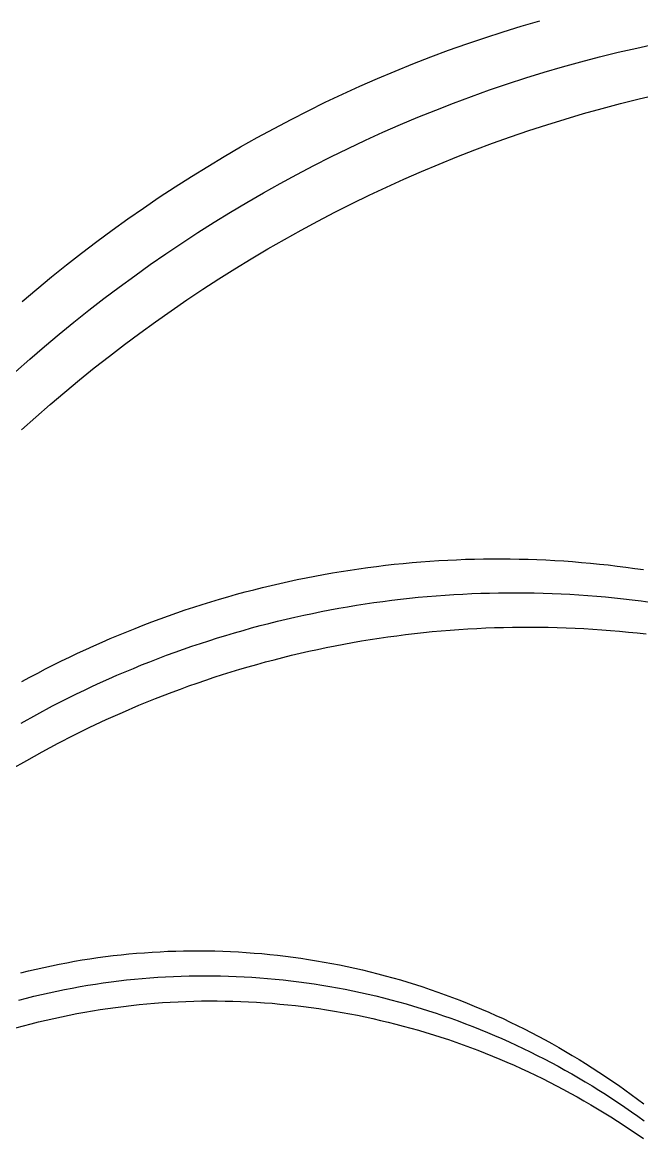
# Model space of a CAD drawing. Header units: millimetres. Extents: x -574 to 574, y 0 to 1996.
# Drawn here: x 19.57 to 40.32, y 22.54 to 59.93 of the extents above; entities that cross this region are included whole.
import ezdxf

# ---------------------------------------------------------------- set-up
doc = ezdxf.new("R2010")
doc.units = ezdxf.units.MM

msp = doc.modelspace()

# ---------------------------------------------------------------- linework, layer by layer
for points in [[(19.572, 50.582), (20.061, 50.997), (20.555, 51.406), (21.054, 51.807), (21.559, 52.203), (22.069, 52.591), (22.585, 52.972), (23.105, 53.346), (23.631, 53.714), (24.161, 54.074), (24.696, 54.426), (25.237, 54.771), (25.782, 55.109), (26.331, 55.439), (26.885, 55.761), (27.444, 56.076), (28.007, 56.382), (28.574, 56.681), (29.145, 56.972), (29.721, 57.254), (30.3, 57.529), (30.884, 57.795), (31.471, 58.052), (32.061, 58.301), (32.655, 58.542), (33.253, 58.774), (33.854, 58.998), (34.458, 59.212), (35.065, 59.418), (35.675, 59.615), (36.288, 59.803), (36.903, 59.982)], [(19.347, 48.229), (19.827, 48.654), (20.312, 49.072), (20.803, 49.485), (21.3, 49.89), (21.801, 50.29), (22.308, 50.682), (22.82, 51.068), (23.337, 51.447), (23.859, 51.819), (24.386, 52.184), (24.918, 52.542), (25.454, 52.893), (25.996, 53.236), (26.542, 53.572), (27.092, 53.901), (27.647, 54.221), (28.206, 54.535), (28.77, 54.84), (29.338, 55.138), (29.91, 55.428), (30.485, 55.709), (31.065, 55.983), (31.649, 56.249), (32.236, 56.506), (32.827, 56.755), (33.421, 56.996), (34.018, 57.228), (34.619, 57.451), (35.223, 57.667), (35.83, 57.873), (36.439, 58.071), (37.052, 58.26), (37.667, 58.441), (38.285, 58.612), (38.905, 58.775), (39.527, 58.928), (40.152, 59.073), (40.778, 59.209)], [(19.544, 46.28), (20.022, 46.708), (20.505, 47.13), (20.993, 47.545), (21.487, 47.954), (21.985, 48.357), (22.489, 48.754), (22.998, 49.143), (23.512, 49.527), (24.031, 49.903), (24.554, 50.273), (25.083, 50.635), (25.616, 50.991), (26.154, 51.34), (26.697, 51.681), (27.244, 52.015), (27.795, 52.342), (28.351, 52.661), (28.911, 52.973), (29.476, 53.277), (30.044, 53.574), (30.617, 53.862), (31.193, 54.143), (31.773, 54.416), (32.357, 54.681), (32.944, 54.938), (33.535, 55.186), (34.129, 55.427), (34.727, 55.659), (35.327, 55.883), (35.931, 56.098), (36.538, 56.305), (37.148, 56.503), (37.76, 56.693), (38.375, 56.875), (38.992, 57.047), (39.612, 57.211), (40.234, 57.366), (40.858, 57.512)], [(19.561, 37.853), (19.824, 37.996), (20.088, 38.137), (20.353, 38.275), (20.62, 38.41), (20.887, 38.544), (21.156, 38.675), (21.427, 38.803), (21.698, 38.93), (21.97, 39.053), (22.243, 39.175), (22.518, 39.294), (22.794, 39.41), (23.07, 39.524), (23.348, 39.636), (23.626, 39.745), (23.906, 39.851), (24.186, 39.955), (24.468, 40.057), (24.75, 40.156), (25.033, 40.252), (25.317, 40.346), (25.602, 40.437), (25.888, 40.526), (26.174, 40.612), (26.461, 40.696), (26.749, 40.776), (27.038, 40.855), (27.327, 40.931), (27.618, 41.004), (27.908, 41.074), (28.2, 41.142), (28.492, 41.207), (28.784, 41.27), (29.077, 41.33), (29.371, 41.387), (29.665, 41.441), (29.96, 41.493), (30.255, 41.543), (30.55, 41.589), (30.846, 41.633), (31.142, 41.674), (31.439, 41.712), (31.736, 41.748), (32.033, 41.781), (32.331, 41.812), (32.629, 41.839), (32.927, 41.864), (33.225, 41.886), (33.524, 41.906), (33.822, 41.922), (34.121, 41.936), (34.42, 41.948), (34.719, 41.956), (35.018, 41.962), (35.317, 41.965), (35.616, 41.965), (35.916, 41.963), (36.215, 41.958), (36.514, 41.95), (36.813, 41.94), (37.112, 41.926), (37.41, 41.91), (37.709, 41.892), (38.007, 41.87), (38.305, 41.846), (38.603, 41.819), (38.901, 41.79), (39.198, 41.758), (39.495, 41.723), (39.792, 41.685), (40.089, 41.645), (40.385, 41.602)], [(19.53, 36.466), (20.054, 36.756), (20.583, 37.036), (21.116, 37.307), (21.384, 37.439), (21.654, 37.569), (21.925, 37.696), (22.196, 37.821), (22.469, 37.944), (22.743, 38.064), (23.018, 38.182), (23.294, 38.297), (23.571, 38.41), (23.849, 38.52), (24.128, 38.628), (24.408, 38.733), (24.689, 38.836), (24.971, 38.937), (25.254, 39.035), (25.537, 39.13), (25.822, 39.223), (26.107, 39.314), (26.393, 39.401), (26.679, 39.487), (26.967, 39.569), (27.255, 39.65), (27.544, 39.727), (27.834, 39.802), (28.124, 39.875), (28.415, 39.944), (28.706, 40.012), (28.998, 40.076), (29.291, 40.138), (29.584, 40.198), (29.878, 40.254), (30.172, 40.308), (30.467, 40.36), (30.762, 40.408), (31.057, 40.455), (31.353, 40.498), (31.65, 40.539), (31.946, 40.577), (32.243, 40.613), (32.541, 40.645), (32.838, 40.675), (33.136, 40.703), (33.434, 40.728), (33.733, 40.75), (34.031, 40.769), (34.33, 40.786), (34.629, 40.8), (34.928, 40.811), (35.227, 40.82), (35.526, 40.826), (35.825, 40.829), (36.124, 40.83), (36.423, 40.828), (36.722, 40.823), (37.021, 40.815), (37.32, 40.805), (37.619, 40.792), (37.918, 40.777), (38.216, 40.759), (38.515, 40.738), (38.813, 40.714), (39.111, 40.688), (39.409, 40.659), (39.706, 40.628), (40.003, 40.594), (40.3, 40.557), (40.597, 40.517)], [(19.202, 34.915), (19.72, 35.215), (20.242, 35.506), (20.77, 35.788), (21.303, 36.06), (21.84, 36.324), (22.381, 36.578), (22.927, 36.823), (23.477, 37.058), (24.031, 37.284), (24.589, 37.5), (24.87, 37.604), (25.151, 37.706), (25.433, 37.805), (25.716, 37.902), (26, 37.997), (26.284, 38.089), (26.57, 38.178), (26.856, 38.265), (27.143, 38.349), (27.431, 38.431), (27.719, 38.511), (28.008, 38.587), (28.298, 38.662), (28.589, 38.733), (28.88, 38.802), (29.171, 38.869), (29.464, 38.933), (29.756, 38.994), (30.05, 39.053), (30.344, 39.109), (30.638, 39.162), (30.933, 39.213), (31.228, 39.262), (31.523, 39.307), (31.819, 39.35), (32.116, 39.391), (32.413, 39.429), (32.71, 39.464), (33.007, 39.496), (33.305, 39.526), (33.603, 39.553), (33.901, 39.578), (34.199, 39.6), (34.498, 39.619), (34.796, 39.636), (35.095, 39.65), (35.394, 39.661), (35.693, 39.67), (35.992, 39.676), (36.291, 39.679), (36.59, 39.68), (36.89, 39.678), (37.189, 39.673), (37.488, 39.666), (37.787, 39.656), (38.086, 39.644), (38.384, 39.628), (38.683, 39.611), (38.981, 39.59), (39.28, 39.567), (39.578, 39.541), (39.875, 39.513), (40.173, 39.482), (40.47, 39.448)], [(19.522, 28.102), (19.777, 28.165), (20.032, 28.225), (20.289, 28.283), (20.546, 28.338), (20.803, 28.39), (21.061, 28.439), (21.32, 28.485), (21.579, 28.529), (21.838, 28.569), (22.098, 28.607), (22.358, 28.642), (22.619, 28.674), (22.88, 28.704), (23.141, 28.73), (23.403, 28.754), (23.665, 28.774), (23.927, 28.792), (24.189, 28.807), (24.451, 28.819), (24.714, 28.829), (24.977, 28.835), (25.239, 28.838), (25.502, 28.839), (25.764, 28.837), (26.027, 28.832), (26.29, 28.824), (26.552, 28.813), (26.814, 28.799), (27.076, 28.783), (27.338, 28.763), (27.6, 28.741), (27.862, 28.716), (28.123, 28.688), (28.384, 28.657), (28.644, 28.624), (28.904, 28.587), (29.164, 28.548), (29.423, 28.506), (29.682, 28.461), (29.94, 28.413), (30.198, 28.362), (30.455, 28.309), (30.712, 28.253), (30.968, 28.194), (31.223, 28.133), (31.478, 28.068), (31.732, 28.001), (31.985, 27.931), (32.237, 27.859), (32.489, 27.783), (32.74, 27.705), (32.99, 27.625), (33.239, 27.541), (33.487, 27.455), (33.734, 27.367), (33.98, 27.275), (34.226, 27.181), (34.47, 27.085), (34.713, 26.986), (34.955, 26.884), (35.197, 26.78), (35.436, 26.673), (35.675, 26.564), (35.913, 26.452), (36.149, 26.338), (36.385, 26.221), (36.619, 26.102), (36.851, 25.98), (37.083, 25.856), (37.313, 25.729), (37.542, 25.6), (37.769, 25.469), (37.996, 25.335), (38.22, 25.199), (38.443, 25.061), (38.665, 24.92), (38.886, 24.777), (39.105, 24.632), (39.322, 24.485), (39.538, 24.335), (39.752, 24.183), (39.965, 24.029), (40.176, 23.873), (40.386, 23.715)], [(19.454, 27.184), (19.709, 27.25), (19.963, 27.314), (20.219, 27.375), (20.475, 27.432), (20.732, 27.488), (20.989, 27.54), (21.247, 27.59), (21.506, 27.637), (21.765, 27.681), (22.024, 27.722), (22.284, 27.76), (22.544, 27.796), (22.805, 27.829), (23.066, 27.859), (23.327, 27.886), (23.588, 27.91), (23.85, 27.932), (24.112, 27.951), (24.374, 27.966), (24.637, 27.98), (24.899, 27.99), (25.162, 27.997), (25.424, 28.002), (25.687, 28.003), (25.95, 28.002), (26.212, 27.998), (26.475, 27.991), (26.737, 27.981), (27, 27.969), (27.262, 27.954), (27.524, 27.935), (27.786, 27.914), (28.047, 27.89), (28.309, 27.864), (28.57, 27.834), (28.83, 27.802), (29.09, 27.767), (29.35, 27.729), (29.61, 27.688), (29.869, 27.645), (30.127, 27.599), (30.385, 27.55), (30.643, 27.498), (30.9, 27.443), (31.156, 27.386), (31.412, 27.326), (31.667, 27.263), (31.921, 27.198), (32.175, 27.129), (32.428, 27.058), (32.68, 26.985), (32.931, 26.909), (33.182, 26.83), (33.432, 26.748), (33.68, 26.664), (33.928, 26.577), (34.175, 26.488), (34.421, 26.396), (34.666, 26.301), (34.91, 26.204), (35.153, 26.104), (35.395, 26.002), (35.636, 25.897), (35.876, 25.789), (36.114, 25.68), (36.352, 25.567), (36.588, 25.452), (36.823, 25.335), (37.057, 25.215), (37.289, 25.093), (37.52, 24.969), (37.75, 24.842), (37.979, 24.713), (38.206, 24.581), (38.432, 24.447), (38.657, 24.311), (38.88, 24.172), (39.102, 24.031), (39.322, 23.888), (39.541, 23.743), (39.758, 23.596), (39.974, 23.446), (40.188, 23.294), (40.401, 23.14)], [(19.358, 26.256), (19.611, 26.325), (19.866, 26.392), (20.12, 26.455), (20.376, 26.516), (20.632, 26.575), (20.889, 26.63), (21.146, 26.683), (21.404, 26.733), (21.662, 26.78), (21.921, 26.825), (22.18, 26.867), (22.44, 26.906), (22.7, 26.942), (22.961, 26.975), (23.222, 27.006), (23.483, 27.034), (23.744, 27.059), (24.006, 27.081), (24.268, 27.101), (24.53, 27.117), (24.792, 27.131), (25.055, 27.142), (25.317, 27.15), (25.58, 27.156), (25.842, 27.158), (26.105, 27.158), (26.368, 27.155), (26.63, 27.149), (26.893, 27.14), (27.155, 27.129), (27.418, 27.115), (27.68, 27.098), (27.942, 27.078), (28.203, 27.055), (28.465, 27.03), (28.726, 27.001), (28.987, 26.97), (29.247, 26.936), (29.507, 26.9), (29.767, 26.861), (30.026, 26.818), (30.285, 26.774), (30.543, 26.726), (30.801, 26.676), (31.058, 26.622), (31.315, 26.567), (31.571, 26.508), (31.826, 26.447), (32.081, 26.383), (32.335, 26.316), (32.589, 26.247), (32.841, 26.175), (33.093, 26.1), (33.344, 26.023), (33.594, 25.943), (33.844, 25.861), (34.092, 25.776), (34.34, 25.688), (34.586, 25.598), (34.832, 25.505), (35.077, 25.409), (35.32, 25.312), (35.563, 25.211), (35.805, 25.108), (36.045, 25.003), (36.285, 24.895), (36.523, 24.784), (36.76, 24.671), (36.996, 24.556), (37.231, 24.438), (37.465, 24.318), (37.697, 24.195), (37.928, 24.071), (38.158, 23.943), (38.386, 23.814), (38.613, 23.682), (38.839, 23.547), (39.063, 23.411), (39.286, 23.272), (39.508, 23.131), (39.728, 22.988), (39.947, 22.842), (40.164, 22.695), (40.38, 22.545)]]:
    msp.add_lwpolyline(points)

doc.saveas('drawing.dxf')
